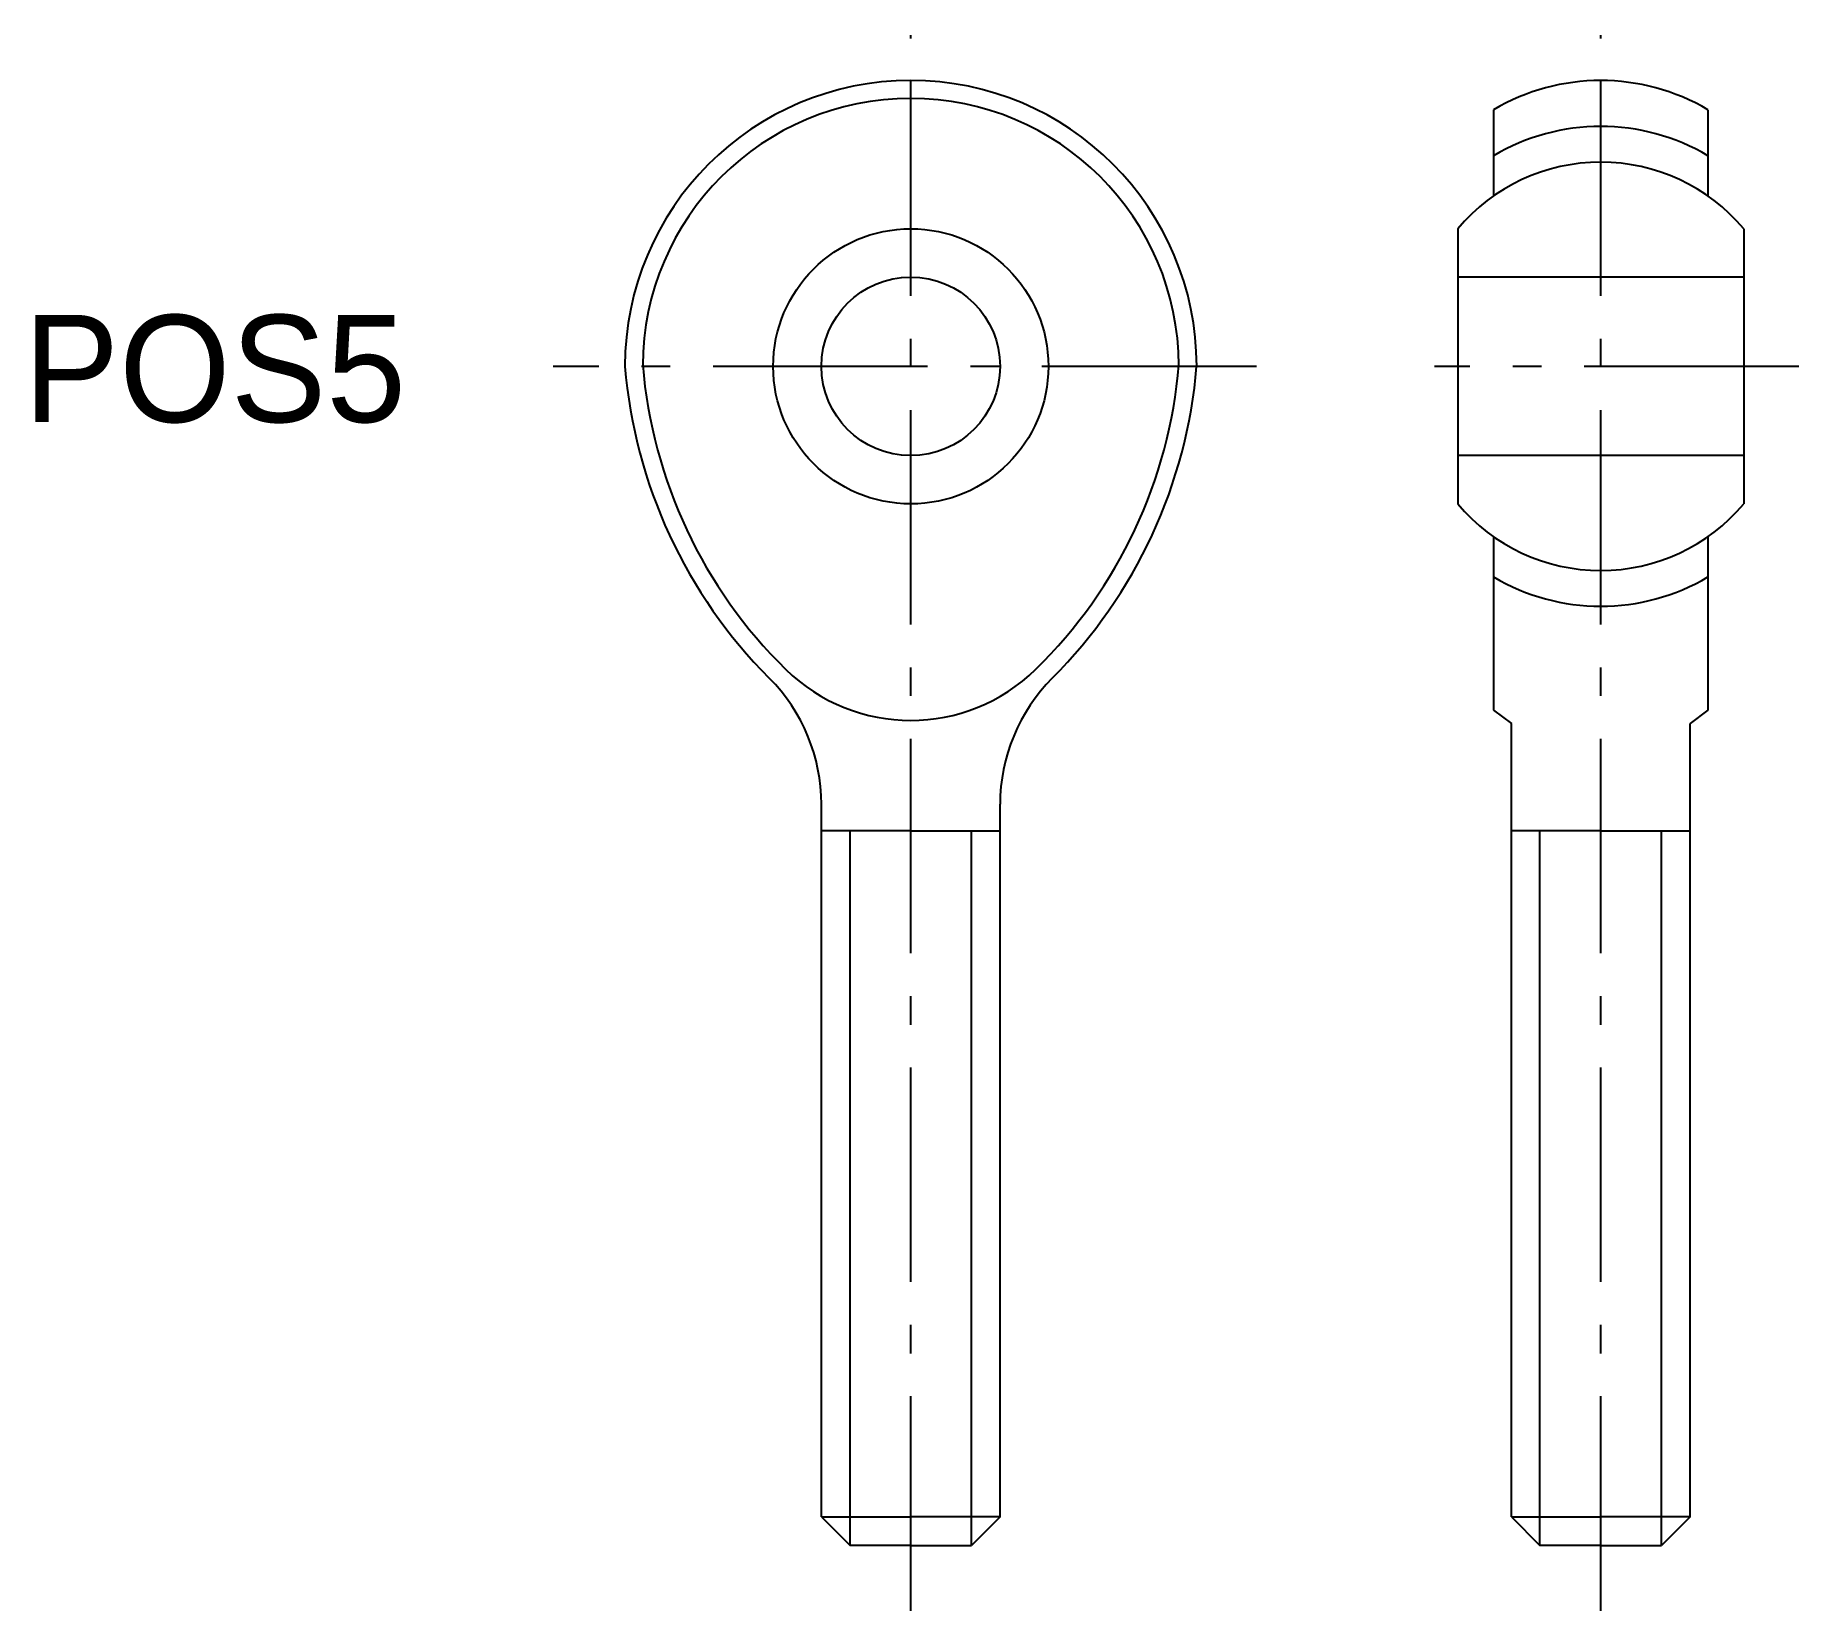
# Model space of a CAD drawing. Extents: x 3546.2 to 3595.5, y 1746.5 to 1790.6.
import ezdxf

# ---------------------------------------------------------------- set-up
doc = ezdxf.new("R2010")
doc.units = 0
doc.header["$MEASUREMENT"] = 0
doc.linetypes.add('SCENTER', pattern=[9.2, 6, -1.2, 0.8, -1.2])
doc.layers.get('0').update_dxf_attribs({"linetype": 'CONTINUOUS'})
doc.layers.add('CON', color=2, linetype='CONTINUOUS')
doc.layers.add('SCEN', color=1, linetype='SCENTER')

msp = doc.modelspace()

# ---------------------------------------------------------------- linework, layer by layer
for p, q in [((3568.972, 1748.295), (3568.972, 1768.295)), ((3572.372, 1748.295), (3572.372, 1768.295)), ((3588.278, 1748.295), (3588.278, 1768.295)), ((3591.678, 1748.295), (3591.678, 1768.295))]:
    msp.add_line(p, q)
at = {"layer": 'CON'}
for p, q in [((3586.978, 1788.476), (3586.978, 1786.061)), ((3592.978, 1788.476), (3592.978, 1786.061)), ((3585.978, 1785.145), (3585.978, 1777.445)), ((3593.978, 1785.145), (3593.978, 1777.445)), ((3593.978, 1783.795), (3585.978, 1783.795)), ((3593.978, 1778.795), (3585.978, 1778.795)), ((3586.978, 1776.528), (3586.978, 1771.67)), ((3592.978, 1776.528), (3592.978, 1771.67)), ((3586.978, 1771.67), (3587.478, 1771.295)), ((3592.978, 1771.67), (3592.478, 1771.295)), ((3587.478, 1749.095), (3587.478, 1771.295)), ((3592.478, 1749.095), (3592.478, 1771.295)), ((3568.172, 1749.095), (3568.172, 1769.038)), ((3573.172, 1749.095), (3573.172, 1769.038)), ((3570.672, 1768.295), (3568.172, 1768.295)), ((3570.672, 1768.295), (3573.172, 1768.295)), ((3589.978, 1768.295), (3587.478, 1768.295)), ((3589.978, 1768.295), (3592.478, 1768.295)), ((3568.172, 1749.095), (3570.672, 1749.095)), ((3568.172, 1749.095), (3568.972, 1748.295)), ((3573.172, 1749.095), (3570.672, 1749.095)), ((3573.172, 1749.095), (3572.372, 1748.295)), ((3587.478, 1749.095), (3589.978, 1749.095)), ((3587.478, 1749.095), (3588.278, 1748.295)), ((3592.478, 1749.095), (3589.978, 1749.095)), ((3592.478, 1749.095), (3591.678, 1748.295)), ((3570.672, 1748.295), (3568.972, 1748.295)), ((3570.672, 1748.295), (3572.372, 1748.295)), ((3589.978, 1748.295), (3588.278, 1748.295)), ((3589.978, 1748.295), (3591.678, 1748.295))]:
    msp.add_line(p, q, dxfattribs=at)
for radius in [3.85, 2.5]:
    msp.add_circle((3570.672, 1781.295), radius, dxfattribs=at)
for centre, radius, start, end in [((3570.672, 1781.295), 8, 0, 180), ((3589.978, 1783.39), 5.904, 59.4626, 120.5371), ((3570.672, 1781.295), 7.5, 0.1575, 179.8425), ((3589.978, 1782.104), 5.904, 59.4626, 120.5371), ((3589.978, 1781.785), 5.224, 40.0296, 139.9701), ((3576.624, 1782.456), 14, 184.7568, 224.9285), ((3576.624, 1782.456), 13.5, 184.7568, 225.5562), ((3564.72, 1782.456), 13.5, 314.4438, 355.2432), ((3564.72, 1782.456), 14, 315.0715, 355.2432), ((3589.978, 1780.805), 5.224, 220.0299, 319.9703), ((3589.978, 1780.485), 5.904, 239.4629, 300.5374), ((3563.172, 1769.038), 5, 0, 44.9285), ((3570.672, 1776.387), 5, 225.5562, 314.4438), ((3578.172, 1769.038), 5, 135.0715, 180)]:
    msp.add_arc(centre, radius, start, end, dxfattribs=at)
at = {"layer": 'SCEN'}
for p, q in [((3570.672, 1746.469), (3570.672, 1790.561)), ((3589.978, 1746.469), (3589.978, 1790.561)), ((3580.342, 1781.295), (3560.668, 1781.295)), ((3595.519, 1781.295), (3585.33, 1781.295))]:
    msp.add_line(p, q, dxfattribs=at)

# ---------------------------------------------------------------- texts
at = {"layer": 'CON', "insert": (3545.845, 1782.734), "char_height": 3, "width": 4.395, "attachment_point": 1}
msp.add_mtext('POS5', dxfattribs=at)

doc.saveas('drawing.dxf')
